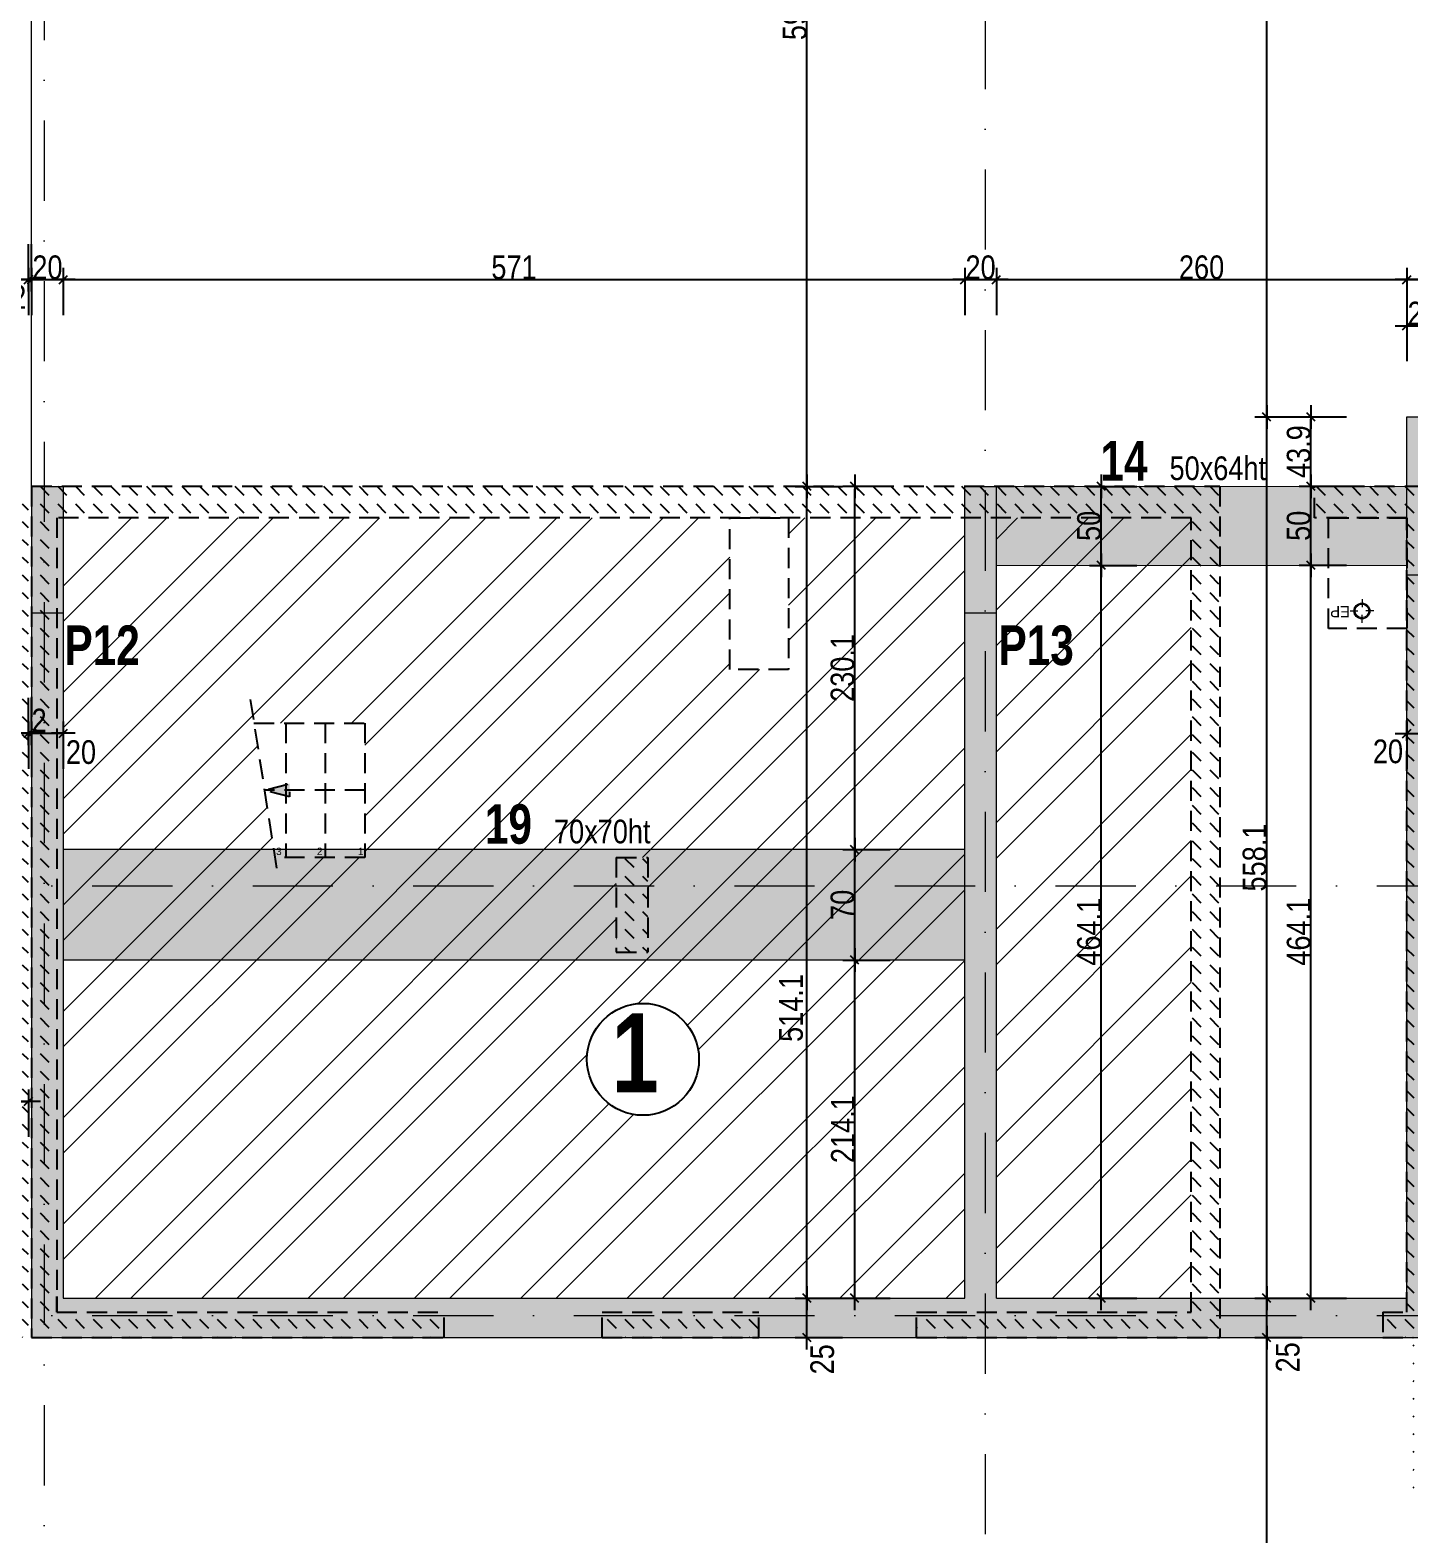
# Model space of a CAD drawing. Header units: centimetres. Extents: x 27441 to 36330, y -3271 to 929.
# Drawn here: x 33876 to 34749, y -1796 to -843 of the extents above; entities that cross this region are included whole.
import ezdxf
from ezdxf.enums import TextEntityAlignment as Align

# ---------------------------------------------------------------- set-up
doc = ezdxf.new("R2010")
doc.units = ezdxf.units.CM
doc.header["$PDMODE"] = 1
doc.header["$PDSIZE"] = -2
doc.linetypes.add('CACHEX2', pattern=[19.05, 12.7, -6.35])
doc.linetypes.add('TIRETPTX2', pattern=[50.8, 25.4, -12.7, 0, -12.7])
for name, color, linetype in [('01_cote_gen', 4, 'Continuous'), ('01_linteaux', 2, 'Continuous'), ('01_murs_sup', 2, 'CACHEX2'), ('01_poch_BN', 9, 'Continuous'), ('01_poch_murs', 253, 'Continuous'), ('01_poch_poteaux', 250, 'Continuous'), ('01_resv', 32, 'Continuous'), ('01_texte', 230, 'Continuous'), ('AA_COTES', 2, 'Continuous')]:
    doc.layers.add(name, color=color, linetype=linetype)
for name, color, linetype, lineweight in [('01_murs_coup', 5, 'Continuous', 60), ('01_tram_axes', 2, 'TIRETPTX2', 9), ('B Général', 7, 'Continuous', 5), ('C ANNOTATIONS-prestations', 7, 'Continuous', 5)]:
    doc.layers.add(name, color=color, linetype=linetype, lineweight=lineweight)
doc.styles.add('ARIAL NA', font='ARIALN.TTF')
doc.styles.add('Eurostile', font='')
doc.styles.add('impact', font='impact.ttf')
doc.styles.add('STYLE2', font='ARIALN.TTF')
doc.styles.get('Eurostile').set_extended_font_data('Eurostile')
doc.dimstyles.new('JB50', dxfattribs={"dimscale": 0.1, "dimtxt": 150, "dimasz": 15, "dimexe": 0.1, "dimexo": 0.1, "dimgap": 0.09, "dimtad": 1, "dimdec": 1, "dimdsep": 46, "dimtxsty": 'STYLE2', "dimblk1": 'BOND_G', "dimblk2": 'BOND_D', "dimsah": 1, "dimcen": 1.5, "dimdle": 0.01, "dimse1": 1, "dimse2": 1, "dimclrd": 4, "dimclre": 2, "dimclrt": 6, "dimazin": 2, "dimtfac": 2.333333, "dimtdec": 1, "dimtix": 1, "dimtmove": 2, "dimatfit": 3, "dimldrblk": 'BOND_G', "dimfxl": 1, "dimtolj": 1, "dimtzin": 0, "dimarcsym": 0})

# ---------------------------------------------------------------- blocks, each defined once
blk = doc.blocks.new('BOND_G')
at = {"layer": 'AA_COTES', "color": 0}
for p, q in [((0, -5), (0, 15)), ((5, 0), (-5, 0)), ((1.77, 1.77), (-1.77, -1.77))]:
    blk.add_line(p, q, dxfattribs=at)
blk = doc.blocks.new('BOND_D')
at = {"layer": 'AA_COTES', "color": 0}
for p, q in [((5, 0), (-5, 0)), ((-1.77, -1.77), (1.77, 1.77)), ((0, 5), (0, -15))]:
    blk.add_line(p, q, dxfattribs=at)
blk = doc.blocks.new('*D1027')
at = {"layer": '01_cote_gen', "color": 4, "lineweight": -2, "transparency": 16777216}
blk.add_line((33652.49, -1001.36), (33873.47, -1001.36), dxfattribs=at)
at = {"layer": 'Defpoints', "color": 0, "lineweight": 0, "transparency": 16777216}
for p in [(33874.97, -1001.36), (33650.99, -1072.36), (33874.97, -1072.36)]:
    blk.add_point(p, dxfattribs=at)
at = {"layer": '01_cote_gen', "color": 4, "lineweight": -2, "transparency": 16777216, "xscale": 1.5, "yscale": 1.5, "zscale": 1.5, "rotation": 180}
blk.add_blockref('BOND_G', (33650.99, -1001.36), dxfattribs=at)
at = {"layer": '01_cote_gen', "color": 4, "lineweight": -2, "transparency": 16777216, "xscale": 1.5, "yscale": 1.5, "zscale": 1.5}
blk.add_blockref('BOND_D', (33874.97, -1001.36), dxfattribs=at)
at = {"layer": '01_cote_gen', "color": 6, "lineweight": 0, "transparency": 16777216, "insert": (33762.98, -993.82), "char_height": 15, "attachment_point": 5, "style": 'STYLE2'}
blk.add_mtext('\\A1;224', dxfattribs=at)
blk = doc.blocks.new('*D1031')
at = {"layer": '01_cote_gen', "color": 4, "lineweight": -2, "transparency": 16777216}
blk.add_line((33878.47, -1001.36), (33895.47, -1001.36), dxfattribs=at)
at = {"layer": 'Defpoints', "color": 0, "lineweight": 0, "transparency": 16777216}
for p in [(33896.97, -1001.36), (33876.97, -1132.4), (33896.97, -1132.4)]:
    blk.add_point(p, dxfattribs=at)
at = {"layer": '01_cote_gen', "color": 4, "lineweight": -2, "transparency": 16777216, "xscale": 1.5, "yscale": 1.5, "zscale": 1.5, "rotation": 180}
blk.add_blockref('BOND_G', (33876.97, -1001.36), dxfattribs=at)
at = {"layer": '01_cote_gen', "color": 4, "lineweight": -2, "transparency": 16777216, "xscale": 1.5, "yscale": 1.5, "zscale": 1.5}
blk.add_blockref('BOND_D', (33896.97, -1001.36), dxfattribs=at)
at = {"layer": '01_cote_gen', "color": 6, "lineweight": 0, "transparency": 16777216, "insert": (33886.97, -993.69), "char_height": 15, "attachment_point": 5, "style": 'STYLE2'}
blk.add_mtext('\\A1;20', dxfattribs=at)
blk = doc.blocks.new('*D1032')
at = {"layer": '01_cote_gen', "color": 4, "lineweight": -2, "transparency": 16777216}
for p, q in [((33873.47, -1001.36), (33871.97, -1001.36)), ((33874.97, -1001.36), (33876.97, -1001.36)), ((33878.47, -1001.36), (33879.97, -1001.36))]:
    blk.add_line(p, q, dxfattribs=at)
at = {"layer": 'Defpoints', "color": 0, "lineweight": 0, "transparency": 16777216}
for p in [(33874.97, -1007.32), (33876.97, -1001.36), (33876.97, -1007.32)]:
    blk.add_point(p, dxfattribs=at)
at = {"layer": '01_cote_gen', "color": 4, "lineweight": -2, "transparency": 16777216, "xscale": 1.5, "yscale": 1.5, "zscale": 1.5}
blk.add_blockref('BOND_G', (33874.97, -1001.36), dxfattribs=at)
at = {"layer": '01_cote_gen', "color": 4, "lineweight": -2, "transparency": 16777216, "xscale": 1.5, "yscale": 1.5, "zscale": 1.5, "rotation": 180}
blk.add_blockref('BOND_D', (33876.97, -1001.36), dxfattribs=at)
at = {"layer": '01_cote_gen', "color": 6, "lineweight": 0, "transparency": 16777216, "insert": (33868.8, -1012.39), "char_height": 15, "attachment_point": 5, "style": 'STYLE2'}
blk.add_mtext('\\A1;2', dxfattribs=at)
blk = doc.blocks.new('*D1033')
at = {"layer": '01_cote_gen', "color": 4, "lineweight": -2, "transparency": 16777216}
blk.add_line((33898.47, -1001.36), (34466.47, -1001.36), dxfattribs=at)
at = {"layer": 'Defpoints', "color": 0, "lineweight": 0, "transparency": 16777216}
for p in [(34467.97, -1001.36), (33896.97, -1023.86), (34467.97, -1182.06)]:
    blk.add_point(p, dxfattribs=at)
at = {"layer": '01_cote_gen', "color": 4, "lineweight": -2, "transparency": 16777216, "xscale": 1.5, "yscale": 1.5, "zscale": 1.5, "rotation": 180}
blk.add_blockref('BOND_G', (33896.97, -1001.36), dxfattribs=at)
at = {"layer": '01_cote_gen', "color": 4, "lineweight": -2, "transparency": 16777216, "xscale": 1.5, "yscale": 1.5, "zscale": 1.5}
blk.add_blockref('BOND_D', (34467.97, -1001.36), dxfattribs=at)
at = {"layer": '01_cote_gen', "color": 6, "lineweight": 0, "transparency": 16777216, "insert": (34182.47, -993.69), "char_height": 15, "attachment_point": 5, "style": 'STYLE2'}
blk.add_mtext('\\A1;571', dxfattribs=at)
blk = doc.blocks.new('*D1034')
at = {"layer": '01_cote_gen', "color": 4, "lineweight": -2, "transparency": 16777216}
blk.add_line((34469.47, -1001.36), (34486.49, -1001.36), dxfattribs=at)
at = {"layer": 'Defpoints', "color": 0, "lineweight": 0, "transparency": 16777216}
for p in [(34487.99, -1001.36), (34467.97, -1023.86), (34487.99, -1182.4)]:
    blk.add_point(p, dxfattribs=at)
at = {"layer": '01_cote_gen', "color": 4, "lineweight": -2, "transparency": 16777216, "xscale": 1.5, "yscale": 1.5, "zscale": 1.5, "rotation": 180}
blk.add_blockref('BOND_G', (34467.97, -1001.36), dxfattribs=at)
at = {"layer": '01_cote_gen', "color": 4, "lineweight": -2, "transparency": 16777216, "xscale": 1.5, "yscale": 1.5, "zscale": 1.5}
blk.add_blockref('BOND_D', (34487.99, -1001.36), dxfattribs=at)
at = {"layer": '01_cote_gen', "color": 6, "lineweight": 0, "transparency": 16777216, "insert": (34477.98, -993.69), "char_height": 15, "attachment_point": 5, "style": 'STYLE2'}
blk.add_mtext('\\A1;20', dxfattribs=at)
blk = doc.blocks.new('*D1035')
at = {"layer": '01_cote_gen', "color": 4, "lineweight": -2, "transparency": 16777216}
blk.add_line((34749.48, -1001.36), (34911.48, -1001.36), dxfattribs=at)
at = {"layer": 'Defpoints', "color": 0, "lineweight": 0, "transparency": 16777216}
for p in [(34912.98, -1001.36), (34747.98, -1023.86), (34912.98, -1088.36)]:
    blk.add_point(p, dxfattribs=at)
at = {"layer": '01_cote_gen', "color": 4, "lineweight": -2, "transparency": 16777216, "xscale": 1.5, "yscale": 1.5, "zscale": 1.5, "rotation": 180}
blk.add_blockref('BOND_G', (34747.98, -1001.36), dxfattribs=at)
at = {"layer": '01_cote_gen', "color": 4, "lineweight": -2, "transparency": 16777216, "xscale": 1.5, "yscale": 1.5, "zscale": 1.5}
blk.add_blockref('BOND_D', (34912.98, -1001.36), dxfattribs=at)
at = {"layer": '01_cote_gen', "color": 6, "lineweight": 0, "transparency": 16777216, "insert": (34830.48, -993.69), "char_height": 15, "attachment_point": 5, "style": 'STYLE2'}
blk.add_mtext('\\A1;165', dxfattribs=at)
blk = doc.blocks.new('*D1036')
at = {"layer": '01_cote_gen', "color": 4, "lineweight": -2, "transparency": 16777216}
blk.add_line((34489.47, -1001.36), (34746.48, -1001.36), dxfattribs=at)
at = {"layer": 'Defpoints', "color": 0, "lineweight": 0, "transparency": 16777216}
for p in [(34747.98, -1001.36), (34747.98, -1125.07), (34487.97, -1157.46)]:
    blk.add_point(p, dxfattribs=at)
at = {"layer": '01_cote_gen', "color": 4, "lineweight": -2, "transparency": 16777216, "xscale": 1.5, "yscale": 1.5, "zscale": 1.5, "rotation": 180}
blk.add_blockref('BOND_G', (34487.97, -1001.36), dxfattribs=at)
at = {"layer": '01_cote_gen', "color": 4, "lineweight": -2, "transparency": 16777216, "xscale": 1.5, "yscale": 1.5, "zscale": 1.5}
blk.add_blockref('BOND_D', (34747.98, -1001.36), dxfattribs=at)
at = {"layer": '01_cote_gen', "color": 6, "lineweight": 0, "transparency": 16777216, "insert": (34617.97, -993.69), "char_height": 15, "attachment_point": 5, "style": 'STYLE2'}
blk.add_mtext('\\A1;260', dxfattribs=at)
blk = doc.blocks.new('*D1040')
at = {"layer": '01_cote_gen', "color": 4, "lineweight": -2, "transparency": 16777216}
blk.add_line((34749.48, -1288.85), (34766.48, -1288.85), dxfattribs=at)
at = {"layer": 'Defpoints', "color": 0, "lineweight": 0, "transparency": 16777216}
for p in [(34747.98, -1294.49), (34767.98, -1288.85), (34767.98, -1294.49)]:
    blk.add_point(p, dxfattribs=at)
at = {"layer": '01_cote_gen', "color": 4, "lineweight": -2, "transparency": 16777216, "xscale": 1.5, "yscale": 1.5, "zscale": 1.5, "rotation": 180}
blk.add_blockref('BOND_G', (34747.98, -1288.85), dxfattribs=at)
at = {"layer": '01_cote_gen', "color": 4, "lineweight": -2, "transparency": 16777216, "xscale": 1.5, "yscale": 1.5, "zscale": 1.5}
blk.add_blockref('BOND_D', (34767.98, -1288.85), dxfattribs=at)
at = {"layer": '01_cote_gen', "color": 6, "lineweight": 0, "transparency": 16777216, "insert": (34736.01, -1300.27), "char_height": 15, "attachment_point": 5, "style": 'STYLE2'}
blk.add_mtext('\\A1;20', dxfattribs=at)
blk = doc.blocks.new('*D817')
at = {"layer": '01_cote_gen', "color": 4, "lineweight": -2, "transparency": 16777216}
blk.add_line((33851.47, -1521.82), (33873.47, -1521.82), dxfattribs=at)
at = {"layer": 'Defpoints', "color": 0, "lineweight": 0, "transparency": 16777216}
for p in [(33874.97, -1521.82), (33849.97, -1548.59), (33874.97, -1548.59)]:
    blk.add_point(p, dxfattribs=at)
at = {"layer": '01_cote_gen', "color": 4, "lineweight": -2, "transparency": 16777216, "xscale": 1.5, "yscale": 1.5, "zscale": 1.5, "rotation": 180}
blk.add_blockref('BOND_G', (33849.97, -1521.82), dxfattribs=at)
at = {"layer": '01_cote_gen', "color": 4, "lineweight": -2, "transparency": 16777216, "xscale": 1.5, "yscale": 1.5, "zscale": 1.5}
blk.add_blockref('BOND_D', (33874.97, -1521.82), dxfattribs=at)
at = {"layer": '01_cote_gen', "color": 6, "lineweight": 0, "transparency": 16777216, "insert": (33837.17, -1540.6), "char_height": 15, "attachment_point": 5, "style": 'STYLE2'}
blk.add_mtext('\\A1;25', dxfattribs=at)
blk = doc.blocks.new('*D1143')
at = {"layer": '01_cote_gen', "color": 4, "lineweight": -2, "transparency": 16777216}
blk.add_line((33856.47, -1288.72), (33873.47, -1288.72), dxfattribs=at)
at = {"layer": 'Defpoints', "color": 0, "lineweight": 0, "transparency": 16777216}
for p in [(33874.97, -1288.72), (33854.97, -1296.22), (33874.97, -1299.79)]:
    blk.add_point(p, dxfattribs=at)
at = {"layer": '01_cote_gen', "color": 4, "lineweight": -2, "transparency": 16777216, "xscale": 1.5, "yscale": 1.5, "zscale": 1.5, "rotation": 180}
blk.add_blockref('BOND_G', (33854.97, -1288.72), dxfattribs=at)
at = {"layer": '01_cote_gen', "color": 4, "lineweight": -2, "transparency": 16777216, "xscale": 1.5, "yscale": 1.5, "zscale": 1.5}
blk.add_blockref('BOND_D', (33874.97, -1288.72), dxfattribs=at)
at = {"layer": '01_cote_gen', "color": 6, "lineweight": 0, "transparency": 16777216, "insert": (33842.82, -1301.04), "char_height": 15, "attachment_point": 5, "style": 'STYLE2'}
blk.add_mtext('\\A1;20', dxfattribs=at)
blk = doc.blocks.new('*D1144')
at = {"layer": '01_cote_gen', "color": 4, "lineweight": -2, "transparency": 16777216}
for p, q in [((33873.47, -1288.72), (33871.97, -1288.72)), ((33874.97, -1288.72), (33876.97, -1288.72)), ((33878.47, -1288.72), (33879.97, -1288.72))]:
    blk.add_line(p, q, dxfattribs=at)
at = {"layer": 'Defpoints', "color": 0, "lineweight": 0, "transparency": 16777216}
for p in [(33876.97, -1288.72), (33874.97, -1299.49), (33876.97, -1299.49)]:
    blk.add_point(p, dxfattribs=at)
at = {"layer": '01_cote_gen', "color": 4, "lineweight": -2, "transparency": 16777216, "xscale": 1.5, "yscale": 1.5, "zscale": 1.5}
blk.add_blockref('BOND_G', (33874.97, -1288.72), dxfattribs=at)
at = {"layer": '01_cote_gen', "color": 4, "lineweight": -2, "transparency": 16777216, "xscale": 1.5, "yscale": 1.5, "zscale": 1.5, "rotation": 180}
blk.add_blockref('BOND_D', (33876.97, -1288.72), dxfattribs=at)
at = {"layer": '01_cote_gen', "color": 6, "lineweight": 0, "transparency": 16777216, "insert": (33881.7, -1280.62), "char_height": 15, "attachment_point": 5, "style": 'STYLE2'}
blk.add_mtext('\\A1;2', dxfattribs=at)
blk = doc.blocks.new('*D1145')
at = {"layer": '01_cote_gen', "color": 4, "lineweight": -2, "transparency": 16777216}
blk.add_line((33878.47, -1288.72), (33895.47, -1288.72), dxfattribs=at)
at = {"layer": 'Defpoints', "color": 0, "lineweight": 0, "transparency": 16777216}
for p in [(33896.97, -1288.72), (33876.97, -1301.64), (33896.97, -1301.64)]:
    blk.add_point(p, dxfattribs=at)
at = {"layer": '01_cote_gen', "color": 4, "lineweight": -2, "transparency": 16777216, "xscale": 1.5, "yscale": 1.5, "zscale": 1.5, "rotation": 180}
blk.add_blockref('BOND_G', (33876.97, -1288.72), dxfattribs=at)
at = {"layer": '01_cote_gen', "color": 4, "lineweight": -2, "transparency": 16777216, "xscale": 1.5, "yscale": 1.5, "zscale": 1.5}
blk.add_blockref('BOND_D', (33896.97, -1288.72), dxfattribs=at)
at = {"layer": '01_cote_gen', "color": 6, "lineweight": 0, "transparency": 16777216, "insert": (33908.19, -1300.73), "char_height": 15, "attachment_point": 5, "style": 'STYLE2'}
blk.add_mtext('\\A1;20', dxfattribs=at)
blk = doc.blocks.new('*D1146')
at = {"layer": '01_cote_gen', "color": 4, "lineweight": -2, "transparency": 16777216}
blk.add_line((34368.01, -1130.9), (34368.01, -539.86), dxfattribs=at)
at = {"layer": 'Defpoints', "color": 0, "lineweight": 0, "transparency": 16777216}
for p in [(34368.01, -538.36), (34467.97, -538.36), (34467.97, -1132.4)]:
    blk.add_point(p, dxfattribs=at)
at = {"layer": '01_cote_gen', "color": 4, "lineweight": -2, "transparency": 16777216, "xscale": 1.5, "yscale": 1.5, "zscale": 1.5}
for name, p, rotation in [('BOND_D', (34368.01, -538.36), 90), ('BOND_G', (34368.01, -1132.4), 270)]:
    blk.add_blockref(name, p, dxfattribs=dict(at, rotation=rotation))
at = {"layer": '01_cote_gen', "color": 6, "lineweight": 0, "transparency": 16777216, "insert": (34360.35, -835.38), "char_height": 15, "attachment_point": 5, "rotation": 90, "style": 'STYLE2'}
blk.add_mtext('\\A1;594', dxfattribs=at)
blk = doc.blocks.new('*D1147')
at = {"layer": '01_cote_gen', "color": 4, "lineweight": -2, "transparency": 16777216}
blk.add_line((34368.01, -1644.96), (34368.01, -1133.9), dxfattribs=at)
at = {"layer": 'Defpoints', "color": 0, "lineweight": 0, "transparency": 16777216}
for p in [(34368.01, -1132.4), (34400.09, -1132.4), (34400.09, -1646.46)]:
    blk.add_point(p, dxfattribs=at)
at = {"layer": '01_cote_gen', "color": 4, "lineweight": -2, "transparency": 16777216, "xscale": 1.5, "yscale": 1.5, "zscale": 1.5}
for name, p, rotation in [('BOND_D', (34368.01, -1132.4), 90), ('BOND_G', (34368.01, -1646.46), 270)]:
    blk.add_blockref(name, p, dxfattribs=dict(at, rotation=rotation))
at = {"layer": '01_cote_gen', "color": 6, "lineweight": 0, "transparency": 16777216, "insert": (34358.02, -1462.67), "char_height": 15, "attachment_point": 5, "rotation": 90, "style": 'STYLE2'}
blk.add_mtext('\\A1;514.1', dxfattribs=at)
blk = doc.blocks.new('*D881')
at = {"layer": '01_cote_gen', "color": 4, "lineweight": -2, "transparency": 16777216}
blk.add_line((34368.01, -1669.96), (34368.01, -1647.96), dxfattribs=at)
at = {"layer": 'Defpoints', "color": 0, "lineweight": 0, "transparency": 16777216}
for p in [(34368.01, -1646.46), (34403.95, -1646.46), (34403.95, -1671.46)]:
    blk.add_point(p, dxfattribs=at)
at = {"layer": '01_cote_gen', "color": 4, "lineweight": -2, "transparency": 16777216, "xscale": 1.5, "yscale": 1.5, "zscale": 1.5}
for name, p, rotation in [('BOND_D', (34368.01, -1646.46), 90), ('BOND_G', (34368.01, -1671.46), 270)]:
    blk.add_blockref(name, p, dxfattribs=dict(at, rotation=rotation))
at = {"layer": '01_cote_gen', "color": 6, "lineweight": 0, "transparency": 16777216, "insert": (34377.77, -1685.18), "char_height": 15, "attachment_point": 5, "rotation": 90, "style": 'STYLE2'}
blk.add_mtext('\\A1;25', dxfattribs=at)
blk = doc.blocks.new('*D1148')
at = {"layer": '01_cote_gen', "color": 4, "lineweight": -2, "transparency": 16777216}
blk.add_line((34398.29, -1644.96), (34398.29, -1433.86), dxfattribs=at)
at = {"layer": 'Defpoints', "color": 0, "lineweight": 0, "transparency": 16777216}
for p in [(34398.29, -1432.36), (34417.68, -1432.36), (34417.68, -1646.46)]:
    blk.add_point(p, dxfattribs=at)
at = {"layer": '01_cote_gen', "color": 4, "lineweight": -2, "transparency": 16777216, "xscale": 1.5, "yscale": 1.5, "zscale": 1.5}
for name, p, rotation in [('BOND_D', (34398.29, -1432.36), 90), ('BOND_G', (34398.29, -1646.46), 270)]:
    blk.add_blockref(name, p, dxfattribs=dict(at, rotation=rotation))
at = {"layer": '01_cote_gen', "color": 6, "lineweight": 0, "transparency": 16777216, "insert": (34390.75, -1539.41), "char_height": 15, "attachment_point": 5, "rotation": 90, "style": 'STYLE2'}
blk.add_mtext('\\A1;214.1', dxfattribs=at)
blk = doc.blocks.new('*D1149')
at = {"layer": '01_cote_gen', "color": 4, "lineweight": -2, "transparency": 16777216}
blk.add_line((34398.29, -1430.86), (34398.29, -1363.86), dxfattribs=at)
at = {"layer": 'Defpoints', "color": 0, "lineweight": 0, "transparency": 16777216}
for p in [(34398.29, -1362.36), (34434.16, -1362.36), (34434.16, -1432.36)]:
    blk.add_point(p, dxfattribs=at)
at = {"layer": '01_cote_gen', "color": 4, "lineweight": -2, "transparency": 16777216, "xscale": 1.5, "yscale": 1.5, "zscale": 1.5}
for name, p, rotation in [('BOND_D', (34398.29, -1362.36), 90), ('BOND_G', (34398.29, -1432.36), 270)]:
    blk.add_blockref(name, p, dxfattribs=dict(at, rotation=rotation))
at = {"layer": '01_cote_gen', "color": 6, "lineweight": 0, "transparency": 16777216, "insert": (34390.62, -1397.36), "char_height": 15, "attachment_point": 5, "rotation": 90, "style": 'STYLE2'}
blk.add_mtext('\\A1;70', dxfattribs=at)
blk = doc.blocks.new('*D1150')
at = {"layer": '01_cote_gen', "color": 4, "lineweight": -2, "transparency": 16777216}
blk.add_line((34398.29, -1360.86), (34398.29, -1133.81), dxfattribs=at)
at = {"layer": 'Defpoints', "color": 0, "lineweight": 0, "transparency": 16777216}
for p in [(34398.29, -1132.31), (34401.2, -1132.31), (34439.98, -1362.36)]:
    blk.add_point(p, dxfattribs=at)
at = {"layer": '01_cote_gen', "color": 4, "lineweight": -2, "transparency": 16777216, "xscale": 1.5, "yscale": 1.5, "zscale": 1.5}
for name, p, rotation in [('BOND_D', (34398.29, -1132.31), 90), ('BOND_G', (34398.29, -1362.36), 270)]:
    blk.add_blockref(name, p, dxfattribs=dict(at, rotation=rotation))
at = {"layer": '01_cote_gen', "color": 6, "lineweight": 0, "transparency": 16777216, "insert": (34390.62, -1247.33), "char_height": 15, "attachment_point": 5, "rotation": 90, "style": 'STYLE2'}
blk.add_mtext('\\A1;230.1', dxfattribs=at)
blk = doc.blocks.new('*D1151')
at = {"layer": '01_cote_gen', "color": 4, "lineweight": -2, "transparency": 16777216}
blk.add_line((34554.43, -1644.96), (34554.43, -1183.87), dxfattribs=at)
at = {"layer": 'Defpoints', "color": 0, "lineweight": 0, "transparency": 16777216}
for p in [(34554.43, -1182.37), (34572.09, -1182.37), (34559.95, -1646.46)]:
    blk.add_point(p, dxfattribs=at)
at = {"layer": '01_cote_gen', "color": 4, "lineweight": -2, "transparency": 16777216, "xscale": 1.5, "yscale": 1.5, "zscale": 1.5}
for name, p, rotation in [('BOND_D', (34554.43, -1182.37), 90), ('BOND_G', (34554.43, -1646.46), 270)]:
    blk.add_blockref(name, p, dxfattribs=dict(at, rotation=rotation))
at = {"layer": '01_cote_gen', "color": 6, "lineweight": 0, "transparency": 16777216, "insert": (34546.76, -1414.42), "char_height": 15, "attachment_point": 5, "rotation": 90, "style": 'STYLE2'}
blk.add_mtext('\\A1;464.1', dxfattribs=at)
blk = doc.blocks.new('*D1152')
at = {"layer": '01_cote_gen', "color": 4, "lineweight": -2, "transparency": 16777216}
blk.add_line((34554.43, -1180.87), (34554.43, -1133.87), dxfattribs=at)
at = {"layer": 'Defpoints', "color": 0, "lineweight": 0, "transparency": 16777216}
for p in [(34554.43, -1132.37), (34572.07, -1132.37), (34572.09, -1182.37)]:
    blk.add_point(p, dxfattribs=at)
at = {"layer": '01_cote_gen', "color": 4, "lineweight": -2, "transparency": 16777216, "xscale": 1.5, "yscale": 1.5, "zscale": 1.5}
for name, p, rotation in [('BOND_D', (34554.43, -1132.37), 90), ('BOND_G', (34554.43, -1182.37), 270)]:
    blk.add_blockref(name, p, dxfattribs=dict(at, rotation=rotation))
at = {"layer": '01_cote_gen', "color": 6, "lineweight": 0, "transparency": 16777216, "insert": (34546.76, -1157.37), "char_height": 15, "attachment_point": 5, "rotation": 90, "style": 'STYLE2'}
blk.add_mtext('\\A1;50', dxfattribs=at)
blk = doc.blocks.new('*D882')
at = {"layer": '01_cote_gen', "color": 4, "lineweight": -2, "transparency": 16777216}
blk.add_line((34659.28, -1644.96), (34659.28, -1089.86), dxfattribs=at)
at = {"layer": 'Defpoints', "color": 0, "lineweight": 0, "transparency": 16777216}
for p in [(34659.28, -1088.36), (34730.28, -1088.36), (34681.36, -1646.46)]:
    blk.add_point(p, dxfattribs=at)
at = {"layer": '01_cote_gen', "color": 4, "lineweight": -2, "transparency": 16777216, "xscale": 1.5, "yscale": 1.5, "zscale": 1.5}
for name, p, rotation in [('BOND_D', (34659.28, -1088.36), 90), ('BOND_G', (34659.28, -1646.46), 270)]:
    blk.add_blockref(name, p, dxfattribs=dict(at, rotation=rotation))
at = {"layer": '01_cote_gen', "color": 6, "lineweight": 0, "transparency": 16777216, "insert": (34651.61, -1367.41), "char_height": 15, "attachment_point": 5, "rotation": 90, "style": 'STYLE2'}
blk.add_mtext('\\A1;558.1', dxfattribs=at)
blk = doc.blocks.new('*D1153')
at = {"layer": '01_cote_gen', "color": 4, "lineweight": -2, "transparency": 16777216}
blk.add_line((34687.22, -1644.96), (34687.22, -1183.81), dxfattribs=at)
at = {"layer": 'Defpoints', "color": 0, "lineweight": 0, "transparency": 16777216}
for p in [(34687.22, -1182.31), (34727.45, -1182.31), (34714.83, -1646.46)]:
    blk.add_point(p, dxfattribs=at)
at = {"layer": '01_cote_gen', "color": 4, "lineweight": -2, "transparency": 16777216, "xscale": 1.5, "yscale": 1.5, "zscale": 1.5}
for name, p, rotation in [('BOND_D', (34687.22, -1182.31), 90), ('BOND_G', (34687.22, -1646.46), 270)]:
    blk.add_blockref(name, p, dxfattribs=dict(at, rotation=rotation))
at = {"layer": '01_cote_gen', "color": 6, "lineweight": 0, "transparency": 16777216, "insert": (34679.55, -1414.39), "char_height": 15, "attachment_point": 5, "rotation": 90, "style": 'STYLE2'}
blk.add_mtext('\\A1;464.1', dxfattribs=at)
blk = doc.blocks.new('*D1154')
at = {"layer": '01_cote_gen', "color": 4, "lineweight": -2, "transparency": 16777216}
blk.add_line((34687.22, -1180.81), (34687.22, -1133.81), dxfattribs=at)
at = {"layer": 'Defpoints', "color": 0, "lineweight": 0, "transparency": 16777216}
for p in [(34687.22, -1132.31), (34734.22, -1132.31), (34733.76, -1182.31)]:
    blk.add_point(p, dxfattribs=at)
at = {"layer": '01_cote_gen', "color": 4, "lineweight": -2, "transparency": 16777216, "xscale": 1.5, "yscale": 1.5, "zscale": 1.5}
for name, p, rotation in [('BOND_D', (34687.22, -1132.31), 90), ('BOND_G', (34687.22, -1182.31), 270)]:
    blk.add_blockref(name, p, dxfattribs=dict(at, rotation=rotation))
at = {"layer": '01_cote_gen', "color": 6, "lineweight": 0, "transparency": 16777216, "insert": (34679.55, -1157.31), "char_height": 15, "attachment_point": 5, "rotation": 90, "style": 'STYLE2'}
blk.add_mtext('\\A1;50', dxfattribs=at)
blk = doc.blocks.new('*D1155')
at = {"layer": '01_cote_gen', "color": 4, "lineweight": -2, "transparency": 16777216}
blk.add_line((34687.22, -1130.81), (34687.22, -1089.86), dxfattribs=at)
at = {"layer": 'Defpoints', "color": 0, "lineweight": 0, "transparency": 16777216}
for p in [(34687.22, -1088.36), (34747.98, -1088.36), (34734.22, -1132.31)]:
    blk.add_point(p, dxfattribs=at)
at = {"layer": '01_cote_gen', "color": 4, "lineweight": -2, "transparency": 16777216, "xscale": 1.5, "yscale": 1.5, "zscale": 1.5}
for name, p, rotation in [('BOND_D', (34687.22, -1088.36), 90), ('BOND_G', (34687.22, -1132.31), 270)]:
    blk.add_blockref(name, p, dxfattribs=dict(at, rotation=rotation))
at = {"layer": '01_cote_gen', "color": 6, "lineweight": 0, "transparency": 16777216, "insert": (34679.55, -1110.33), "char_height": 15, "attachment_point": 5, "rotation": 90, "style": 'STYLE2'}
blk.add_mtext('\\A1;43.9', dxfattribs=at)
blk = doc.blocks.new('*D1156')
at = {"layer": '01_cote_gen', "color": 4, "lineweight": -2, "transparency": 16777216}
blk.add_line((34659.28, -1086.86), (34659.28, -539.86), dxfattribs=at)
at = {"layer": 'Defpoints', "color": 0, "lineweight": 0, "transparency": 16777216}
for p in [(34659.28, -538.36), (34709.72, -538.36), (34709.72, -1088.36)]:
    blk.add_point(p, dxfattribs=at)
at = {"layer": '01_cote_gen', "color": 4, "lineweight": -2, "transparency": 16777216, "xscale": 1.5, "yscale": 1.5, "zscale": 1.5}
for name, p, rotation in [('BOND_D', (34659.28, -538.36), 90), ('BOND_G', (34659.28, -1088.36), 270)]:
    blk.add_blockref(name, p, dxfattribs=dict(at, rotation=rotation))
at = {"layer": '01_cote_gen', "color": 6, "lineweight": 0, "transparency": 16777216, "insert": (34651.61, -813.36), "char_height": 15, "attachment_point": 5, "rotation": 90, "style": 'STYLE2'}
blk.add_mtext('\\A1;550', dxfattribs=at)
blk = doc.blocks.new('*D884')
at = {"layer": '01_cote_gen', "color": 4, "lineweight": -2, "transparency": 16777216}
blk.add_line((34749.48, -1030.64), (34766.48, -1030.64), dxfattribs=at)
at = {"layer": 'Defpoints', "color": 0, "lineweight": 0, "transparency": 16777216}
for p in [(34747.98, -1023.86), (34767.98, -1030.64), (34767.98, -1109.14)]:
    blk.add_point(p, dxfattribs=at)
at = {"layer": '01_cote_gen', "color": 4, "lineweight": -2, "transparency": 16777216, "xscale": 1.5, "yscale": 1.5, "zscale": 1.5, "rotation": 180}
blk.add_blockref('BOND_G', (34747.98, -1030.64), dxfattribs=at)
at = {"layer": '01_cote_gen', "color": 4, "lineweight": -2, "transparency": 16777216, "xscale": 1.5, "yscale": 1.5, "zscale": 1.5}
blk.add_blockref('BOND_D', (34767.98, -1030.64), dxfattribs=at)
at = {"layer": '01_cote_gen', "color": 6, "lineweight": 0, "transparency": 16777216, "insert": (34757.98, -1022.98), "char_height": 15, "attachment_point": 5, "style": 'STYLE2'}
blk.add_mtext('\\A1;20', dxfattribs=at)
blk = doc.blocks.new('*D1161')
at = {"layer": '01_cote_gen', "color": 4, "lineweight": -2, "transparency": 16777216}
blk.add_line((34659.28, -1669.96), (34659.28, -1647.96), dxfattribs=at)
at = {"layer": 'Defpoints', "color": 0, "lineweight": 0, "transparency": 16777216}
for p in [(34659.28, -1646.46), (34671.3, -1646.46), (34676.38, -1671.46)]:
    blk.add_point(p, dxfattribs=at)
at = {"layer": '01_cote_gen', "color": 4, "lineweight": -2, "transparency": 16777216, "xscale": 1.5, "yscale": 1.5, "zscale": 1.5}
for name, p, rotation in [('BOND_D', (34659.28, -1646.46), 90), ('BOND_G', (34659.28, -1671.46), 270)]:
    blk.add_blockref(name, p, dxfattribs=dict(at, rotation=rotation))
at = {"layer": '01_cote_gen', "color": 6, "lineweight": 0, "transparency": 16777216, "insert": (34672.61, -1683.91), "char_height": 15, "attachment_point": 5, "rotation": 90, "style": 'STYLE2'}
blk.add_mtext('\\A1;25', dxfattribs=at)
blk = doc.blocks.new('*D1162')
at = {"layer": '01_cote_gen', "color": 4, "lineweight": -2, "transparency": 16777216}
blk.add_line((34659.28, -2596.86), (34659.28, -1672.96), dxfattribs=at)
at = {"layer": 'Defpoints', "color": 0, "lineweight": 0, "transparency": 16777216}
for p in [(34659.28, -1671.46), (34681.78, -1671.46), (34912.98, -2598.36)]:
    blk.add_point(p, dxfattribs=at)
at = {"layer": '01_cote_gen', "color": 4, "lineweight": -2, "transparency": 16777216, "xscale": 1.5, "yscale": 1.5, "zscale": 1.5}
for name, p, rotation in [('BOND_D', (34659.28, -1671.46), 90), ('BOND_G', (34659.28, -2598.36), 270)]:
    blk.add_blockref(name, p, dxfattribs=dict(at, rotation=rotation))
at = {"layer": '01_cote_gen', "color": 6, "lineweight": 0, "transparency": 16777216, "insert": (34651.61, -2134.91), "char_height": 15, "attachment_point": 5, "rotation": 90, "style": 'STYLE2'}
blk.add_mtext('\\A1;926.9', dxfattribs=at)

msp = doc.modelspace()

# ---------------------------------------------------------------- hatches: boundary and pattern name
at = {"layer": '01_murs_sup'}
h = msp.add_hatch(dxfattribs=at)
h.set_pattern_fill('DASH', color=256, scale=2.5, angle=135)
h.set_pattern_definition([(135, (12346.688, -5044.477), (-11.2253202, 9e-16), [7.9375, -7.9375])])
h.paths.add_polyline_path([(33874.97, -1139.36), (33841.58, -1139.36), (33841.58, -1159.36), (33854.97, -1159.36), (33854.97, -1671.36), (33874.97, -1671.36)])
h.paths.add_polyline_path([(33892.97, -1152.31), (34611.46, -1152.31), (34611.46, -1655.36), (34437.48, -1655.36), (34437.48, -1671.36), (34629.46, -1671.36), (34629.46, -1132.31), (33876.97, -1132.31), (33876.97, -1671.36), (34138.28, -1671.36), (34138.28, -1655.36), (33892.97, -1655.36), (33892.97, -1645.36)])
h.paths.add_polyline_path([(34337.48, -1655.36), (34238.28, -1655.36), (34238.28, -1671.36), (34337.48, -1671.36)], flags=17)
h.paths.add_polyline_path([(34267.28, -1367.36), (34247.28, -1367.36), (34247.28, -1427.36), (34267.28, -1427.36)], flags=17)
h = msp.add_hatch(dxfattribs=at)
h.set_pattern_fill('DASH', color=256, scale=2.5, angle=135)
h.set_pattern_definition([(135, (12346.788, -5044.477), (-11.2253202, 9e-16), [7.9375, -7.9375])])
h.paths.add_polyline_path([(34767.98, -1152.31), (34778.98, -1152.31), (34778.98, -1132.31), (34689.56, -1132.31), (34689.56, -1152.31), (34747.98, -1152.31), (34747.98, -1655.36), (34732.76, -1655.36), (34732.76, -1671.36), (34751.98, -1671.36), (34751.98, -1768.36), (34767.98, -1768.36)])
msp.add_hatch(color=256, dxfattribs=at).paths.add_polyline_path([(34040.3, -1329.06), (34024.42, -1324.8), (34040.3, -1320.55)])
at = {"layer": '01_poch_BN', "lineweight": 0}
h = msp.add_hatch(color=256, dxfattribs=at)
h.dxf.hatch_style = 1
h.paths.add_polyline_path([(35499.93, -1127.36), (35499.93, -1107.36), (34912.98, -1107.36), (34912.98, -1157.36), (35499.93, -1157.36)])
h.paths.add_polyline_path([(34698.46, -1152.31), (34747.98, -1152.31), (34747.98, -1132.31), (34487.97, -1132.4), (34487.97, -1182.41), (34698.46, -1182.33)])
h.paths.add_polyline_path([(34747.98, -1152.31), (34698.46, -1152.31), (34698.46, -1182.33), (34747.98, -1182.31)], flags=17)
h = msp.add_hatch(color=256, dxfattribs=at)
h.dxf.hatch_style = 1
h.paths.add_polyline_path([(34467.97, -1362.36), (33896.97, -1362.36), (33896.97, -1432.36), (34467.97, -1432.36)])
at = {"layer": '01_poch_murs', "lineweight": 0}
h = msp.add_hatch(dxfattribs=at)
h.set_pattern_fill('ANSI32', color=256, scale=5)
h.set_pattern_definition([(45, (0, -4918.75), (-33.67596, 33.67596), []), (45, (22.45, -4918.75), (-33.67596, 33.67596), [])])
h.paths.add_polyline_path([(34319.28, -1152.31), (33896.97, -1152.31), (33896.97, -1362.36), (34030.3, -1362.36), (34017.78, -1282.3), (34087.97, -1282.3), (34087.97, -1362.36), (34467.97, -1362.36), (34467.97, -1152.31), (34356.28, -1152.31), (34356.28, -1248.31), (34319.28, -1248.31)])
h.paths.add_polyline_path([(34247.28, -1385.36), (33896.97, -1385.36), (33896.97, -1432.36), (34467.97, -1432.36), (34467.97, -1385.36), (34267.28, -1385.36), (34267.28, -1427.36), (34247.28, -1427.36)])
h.paths.add_polyline_path([(34467.97, -1362.36), (34087.97, -1362.36), (34087.97, -1367.3), (34031.07, -1367.3), (34030.3, -1362.36), (33896.97, -1362.36), (33896.97, -1385.36), (34247.28, -1385.36), (34247.28, -1367.36), (34267.28, -1367.36), (34267.28, -1385.36), (34467.97, -1385.36)])
h.paths.add_polyline_path([(34467.97, -1432.36), (33896.97, -1432.36), (33896.97, -1646.46), (34467.97, -1646.46)])
h.paths.add_polyline_path([(34228.7, -1495.2, -1), (34299.62, -1495.2, -1)], flags=16)
h.paths.add_polyline_path([(34611.46, -1385.36), (34487.97, -1385.36), (34487.97, -1646.46), (34611.46, -1646.46)])
h.paths.add_polyline_path([(34611.46, -1182.36), (34487.97, -1182.41), (34487.97, -1385.36), (34611.46, -1385.36)])
h.paths.add_polyline_path([(34611.46, -1152.31), (34487.97, -1152.31), (34487.97, -1182.41), (34611.46, -1182.36)])
h.paths.add_polyline_path([(33895.32, -1252.63), (33951.85, -1252.63), (33951.85, -1214.41), (33895.32, -1214.41)], flags=9)
h.paths.add_polyline_path([(34203.96, -1362.51), (34272.78, -1362.51), (34272.78, -1339.54), (34203.96, -1339.54)], flags=9)
h.paths.add_polyline_path([(34158.19, -1366.5), (34200.35, -1366.5), (34200.35, -1327.54), (34158.19, -1327.54)], flags=9)
h.paths.add_polyline_path([(34373.55, -1486.68), (34373.55, -1436.17), (34342.32, -1436.17), (34342.32, -1486.68)], flags=24)
h.paths.add_polyline_path([(34406.41, -1563.31), (34406.41, -1512.81), (34375.18, -1512.81), (34375.18, -1563.31)], flags=24)
h.paths.add_polyline_path([(34237.58, -1530.3), (34286.67, -1530.3), (34286.67, -1455.3), (34237.58, -1455.3)], flags=24)
h.paths.add_polyline_path([(34562.29, -1438.18), (34562.29, -1387.67), (34531.06, -1387.67), (34531.06, -1438.18)], flags=24)
h.paths.add_polyline_path([(34485.87, -1253.25), (34543.55, -1253.25), (34543.55, -1214.27), (34485.87, -1214.27)], flags=9)
h.paths.add_polyline_path([(34562.29, -1170.6), (34562.29, -1143.98), (34531.06, -1143.98), (34531.06, -1170.6)], flags=9)
h = msp.add_hatch(color=256, dxfattribs=at)
h.dxf.hatch_style = 1
h.paths.add_polyline_path([(34912.98, -1168.36), (34887.98, -1168.36), (34887.98, -1646.46), (34767.98, -1646.46), (34767.98, -1188.36), (34747.98, -1188.36), (34747.98, -1646.46), (34487.97, -1646.46), (34487.97, -1212.4), (34467.97, -1212.4), (34467.97, -1646.46), (33896.97, -1646.46), (33896.97, -1212.4), (33876.97, -1212.4), (33876.97, -1671.46), (34887.98, -1671.46), (34887.98, -1688.36), (34887.98, -1718.36), (34887.98, -2598.36), (34912.98, -2598.36)])
at = {"layer": '01_poch_poteaux', "lineweight": 0}
h = msp.add_hatch(color=256, dxfattribs=at)
h.dxf.hatch_style = 1
h.paths.add_polyline_path([(34767.98, -1108.36), (34767.98, -1088.36), (34747.98, -1088.36), (34747.98, -1188.36), (34767.98, -1188.36)])
h = msp.add_hatch(color=256, dxfattribs=at)
h.dxf.hatch_style = 1
h.paths.add_polyline_path([(33896.97, -1132.4), (33876.97, -1132.4), (33876.97, -1212.4), (33896.97, -1212.4)])
h = msp.add_hatch(color=256, dxfattribs=at)
h.dxf.hatch_style = 1
h.paths.add_polyline_path([(34487.97, -1132.4), (34467.97, -1132.4), (34467.97, -1212.4), (34487.97, -1212.4)])

# ---------------------------------------------------------------- linework, layer by layer
at = {"layer": '01_linteaux', "lineweight": 0}
for p, q in [((33876.97, -1132.31), (33876.97, -538.36)), ((34487.97, -1132.4), (34747.98, -1132.31)), ((34487.99, -1182.41), (34748, -1182.31)), ((34467.97, -1362.36), (33896.97, -1362.36)), ((34467.97, -1432.36), (33896.97, -1432.36))]:
    msp.add_line(p, q, dxfattribs=at)
at = {"layer": '01_murs_coup', "lineweight": 5}
for p, q in [((34747.98, -1646.46), (34747.98, -1088.36)), ((34747.98, -1088.36), (34780.98, -1088.36)), ((33896.97, -1646.46), (34467.97, -1646.46)), ((34487.97, -1646.46), (34747.98, -1646.46))]:
    msp.add_line(p, q, dxfattribs=at)
at = {"layer": '01_murs_coup', "lineweight": 18}
for p, q in [((34747.98, -1088.36), (34780.98, -1088.36)), ((33876.97, -1132.4), (33876.97, -1671.46)), ((33896.97, -1132.4), (33896.97, -1646.46)), ((34467.97, -1646.46), (34467.97, -1132.31)), ((34487.97, -1646.46), (34487.97, -1132.31)), ((34747.98, -1646.46), (34747.98, -1137.4)), ((33896.97, -1646.46), (34467.97, -1646.46)), ((34487.97, -1646.46), (34747.98, -1646.46)), ((33876.97, -1671.46), (34887.98, -1671.46))]:
    msp.add_line(p, q, dxfattribs=at)
at = {"layer": '01_murs_coup', "lineweight": 0}
for p, q in [((33876.97, -1132.4), (33896.97, -1132.4)), ((34467.97, -1132.4), (34487.97, -1132.4))]:
    msp.add_line(p, q, dxfattribs=at)
at = {"layer": '01_murs_sup'}
for p, q in [((33876.97, -1132.31), (34629.46, -1132.31)), ((33876.97, -1132.31), (33876.97, -1671.36)), ((33876.97, -1132.31), (33876.97, -1671.36)), ((34629.46, -1132.31), (34629.46, -1671.36)), ((34689.46, -1132.31), (34778.98, -1132.31)), ((34689.46, -1152.31), (34689.46, -1132.31)), ((34611.46, -1152.31), (33892.97, -1152.31)), ((33892.97, -1152.31), (33892.97, -1645.36)), ((33892.97, -1152.31), (33892.97, -1645.36)), ((33892.97, -1152.31), (33892.97, -1645.36)), ((33892.97, -1152.31), (33892.97, -1645.36)), ((34611.46, -1655.36), (34611.46, -1152.31)), ((34747.98, -1152.31), (34689.46, -1152.31)), ((34747.98, -1655.36), (34747.98, -1152.31)), ((34015.45, -1267.38), (34032.78, -1378.25)), ((34017.78, -1282.3), (34087.97, -1282.3)), ((34037.97, -1282.3), (34037.97, -1367.3)), ((34062.97, -1282.3), (34062.97, -1367.3)), ((34087.97, -1282.3), (34087.97, -1367.3)), ((34087.97, -1282.3), (34087.97, -1367.3)), ((34087.97, -1324.8), (34024.42, -1324.8)), ((34087.97, -1367.3), (34031.07, -1367.3)), ((34247.28, -1367.36), (34247.28, -1427.36)), ((34247.28, -1367.36), (34247.28, -1427.36)), ((34247.28, -1367.36), (34267.28, -1367.36)), ((34267.28, -1367.36), (34267.28, -1427.36)), ((34267.28, -1367.36), (34267.28, -1427.36)), ((34247.28, -1427.36), (34267.28, -1427.36)), ((33892.97, -1655.36), (33892.97, -1645.36)), ((33892.97, -1645.36), (33892.97, -1655.36)), ((33892.97, -1655.36), (34138.28, -1655.36)), ((34138.28, -1671.36), (34138.28, -1655.36)), ((34238.28, -1655.36), (34337.48, -1655.36)), ((34238.28, -1671.36), (34238.28, -1655.36)), ((34337.48, -1671.36), (34337.48, -1655.36)), ((34437.48, -1655.36), (34611.46, -1655.36)), ((34437.48, -1671.36), (34437.48, -1655.36)), ((34732.76, -1655.36), (34747.98, -1655.36)), ((34732.76, -1655.36), (34747.98, -1655.36)), ((34732.76, -1655.36), (34732.76, -1671.36)), ((33876.97, -1671.36), (34138.28, -1671.36)), ((34238.28, -1671.36), (34337.48, -1671.36)), ((34437.48, -1671.36), (34629.46, -1671.36)), ((34732.76, -1671.36), (34751.98, -1671.36))]:
    msp.add_line(p, q, dxfattribs=at)
at = {"layer": '01_murs_sup', "flags": 128}
msp.add_lwpolyline([(34040.3, -1329.06), (34024.42, -1324.8), (34040.3, -1320.55)], close=True, dxfattribs=at)
at = {"layer": '01_poch_poteaux', "lineweight": 5}
msp.add_line((34747.98, -1188.36), (34767.98, -1188.36), dxfattribs=at)
at = {"layer": '01_poch_poteaux', "lineweight": 0}
for p, q in [((33876.97, -1212.4), (33896.97, -1212.4)), ((34467.97, -1212.4), (34487.97, -1212.4))]:
    msp.add_line(p, q, dxfattribs=at)
at = {"layer": '01_resv', "linetype": 'CACHEX2'}
for p, q in [((34319.28, -1248.31), (34319.28, -1152.31)), ((34319.28, -1152.31), (34356.28, -1152.31)), ((34356.28, -1152.31), (34356.28, -1248.31)), ((34698.46, -1152.31), (34747.98, -1152.31)), ((34698.46, -1222.29), (34698.46, -1152.31)), ((34747.98, -1152.31), (34747.98, -1222.29)), ((34747.98, -1222.29), (34698.46, -1222.29)), ((34356.28, -1248.31), (34319.28, -1248.31))]:
    msp.add_line(p, q, dxfattribs=at)
at = {"layer": '01_texte'}
msp.add_circle((34264.16, -1495.2), 35.46, dxfattribs=at)
at = {"layer": '01_tram_axes', "ltscale": 2}
for p, q in [((33884.97, 828.27), (33884.97, -2786.83)), ((34480.97, 797.29), (34480.97, -2786.83)), ((28626.87, -1385.36), (36267.9, -1385.36)), ((28626.87, -1657.36), (36267.9, -1657.36))]:
    msp.add_line(p, q, dxfattribs=at)
at = {"layer": 'B Général', "color": 7, "linetype": 'Continuous', "lineweight": 5}
for p, q in [((34719.58, -1203.75), (34719.58, -1208.75)), ((34711.98, -1211.25), (34716.98, -1211.25)), ((34719.58, -1218.75), (34719.58, -1213.75)), ((34727.08, -1211.25), (34722.08, -1211.25))]:
    msp.add_line(p, q, dxfattribs=at)
at = {"layer": 'B Général', "color": 7, "linetype": 'Continuous', "lineweight": 5, "flags": 128}
for points in [[(34724.58, -1211.25, -0.990099), (34714.48, -1211.25, -0.990099)], [(34723.92, -1211.25, -0.988593), (34715.15, -1211.25, -0.988593)]]:
    msp.add_lwpolyline(points, format="xyb", close=True, dxfattribs=at)

# ---------------------------------------------------------------- texts
at = {"layer": '01_murs_sup', "char_height": 4.71, "attachment_point": 1, "line_spacing_factor": 0.894142, "style": 'Eurostile'}
for s, insert in [('3', (34031.81, -1361.12)), ('2', (34057.64, -1361.12)), ('1', (34083.64, -1361.12))]:
    msp.add_mtext(s, dxfattribs=dict(at, insert=insert))
at = {"layer": '01_texte', "style": 'impact'}
for s, height, p in [('14', 25, (34583.74, -1136.13)), ('P12', 25, (33945.48, -1252.93)), ('P13', 25, (34537.05, -1252.93)), ('19', 25, (34193.85, -1366.18)), ('1', 50, (34274.17, -1531.14))]:
    msp.add_text(s, height=height, dxfattribs=at).set_placement(p, align=Align.BOTTOM_RIGHT)
at = {"layer": '01_texte', "style": 'ARIAL NA'}
for s, p in [('50x64ht', (34597.68, -1128.37)), ('70x70ht', (34207.79, -1358.43))]:
    msp.add_text(s, height=15, dxfattribs=at).set_placement(p)
at = {"layer": 'C ANNOTATIONS-prestations', "insert": (34711.98, -1215.24), "char_height": 7.059, "attachment_point": 1, "rotation": 180, "line_spacing_factor": 0.894142, "style": 'Eurostile'}
msp.add_mtext('EP', dxfattribs=at)

# ---------------------------------------------------------------- dimensions: what is measured, and where the dimension line sits
at = {"layer": '01_cote_gen', "lineweight": 0}
for base, p1, p2, picture, middle in [((34368.01, -538.36), (34467.97, -1132.4), (34467.97, -538.36), '*D1146', (34360.35, -835.38)), ((34659.28, -538.36), (34709.72, -1088.36), (34709.72, -538.36), '*D1156', (34651.61, -813.36)), ((34659.28, -1088.36), (34681.36, -1646.46), (34730.28, -1088.36), '*D882', (34651.61, -1367.41)), ((34687.2187, -1088.3628), (34734.2185, -1132.3067), (34747.9764, -1088.3628), '*D1155', (34679.5511, -1110.3347)), ((34398.2922, -1132.3067), (34439.9805, -1362.3628), (34401.2006, -1132.3067), '*D1150', (34390.6246, -1247.3347)), ((34554.43, -1132.37), (34572.09, -1182.37), (34572.07, -1132.37), '*D1152', (34546.76, -1157.37)), ((34687.22, -1132.31), (34733.76, -1182.31), (34734.22, -1132.31), '*D1154', (34679.55, -1157.31)), ((34554.43, -1182.37), (34559.95, -1646.46), (34572.09, -1182.37), '*D1151', (34546.76, -1414.42)), ((34687.2187, -1182.3145), (34714.827, -1646.4611), (34727.4459, -1182.3145), '*D1153', (34679.5511, -1414.3878)), ((34398.29, -1362.36), (34434.16, -1432.36), (34434.16, -1362.36), '*D1149', (34390.62, -1397.36)), ((34398.29, -1432.36), (34417.68, -1646.46), (34417.68, -1432.36), '*D1148', (34390.75, -1539.41)), ((34659.28, -1671.46), (34912.98, -2598.36), (34681.78, -1671.46), '*D1162', (34651.61, -2134.91))]:
    dim = msp.add_linear_dim(base=base, p1=p1, p2=p2, angle=90, dimstyle='JB50', dxfattribs=at)
    dim.commit()
    dim.dimension.update_dxf_attribs({"geometry": picture, "text_midpoint": middle})
for base, p1, p2, picture, middle in [((33876.97, -1001.36), (33874.97, -1007.32), (33876.97, -1007.32), '*D1032', (33868.8, -1012.39)), ((33876.97, -1288.72), (33874.97, -1299.49), (33876.97, -1299.49), '*D1144', (33881.7, -1280.62)), ((33874.97, -1288.72), (33854.97, -1296.22), (33874.97, -1299.79), '*D1143', (33842.82, -1301.04)), ((33896.97, -1288.72), (33876.97, -1301.64), (33896.97, -1301.64), '*D1145', (33908.19, -1300.73)), ((34767.98, -1288.85), (34747.98, -1294.49), (34767.98, -1294.49), '*D1040', (34736.01, -1300.27)), ((33874.97, -1521.82), (33849.97, -1548.59), (33874.97, -1548.59), '*D817', (33837.17, -1540.6))]:
    dim = msp.add_linear_dim(base=base, p1=p1, p2=p2, dimstyle='JB50', dxfattribs=at)
    dim.commit()
    dim.dimension.update_dxf_attribs({"geometry": picture, "text_midpoint": middle, "dimtype": 160})
for base, p1, p2, picture, middle in [((33874.97, -1001.36), (33650.99, -1072.36), (33874.97, -1072.36), '*D1027', (33762.98, -993.82)), ((33896.97, -1001.36), (33876.97, -1132.4), (33896.97, -1132.4), '*D1031', (33886.97, -993.69)), ((34467.97, -1001.36), (33896.97, -1023.86), (34467.97, -1182.06), '*D1033', (34182.47, -993.69)), ((34487.99, -1001.36), (34467.97, -1023.86), (34487.99, -1182.41), '*D1034', (34477.98, -993.69)), ((34747.98, -1001.36), (34487.97, -1157.46), (34747.98, -1125.07), '*D1036', (34617.97, -993.69)), ((34912.98, -1001.36), (34747.98, -1023.86), (34912.98, -1088.36), '*D1035', (34830.48, -993.69)), ((34767.98, -1030.64), (34747.98, -1023.86), (34767.98, -1109.14), '*D884', (34757.98, -1022.98))]:
    dim = msp.add_linear_dim(base=base, p1=p1, p2=p2, dimstyle='JB50', dxfattribs=at)
    dim.commit()
    dim.dimension.update_dxf_attribs({"geometry": picture, "text_midpoint": middle})
for base, p1, p2, picture, middle in [((34368.01, -1132.4), (34400.09, -1646.46), (34400.09, -1132.4), '*D1147', (34358.02, -1462.67)), ((34368.01, -1646.46), (34403.95, -1671.46), (34403.95, -1646.46), '*D881', (34377.77, -1685.18)), ((34659.28, -1646.46), (34676.38, -1671.46), (34671.3, -1646.46), '*D1161', (34672.61, -1683.91))]:
    dim = msp.add_linear_dim(base=base, p1=p1, p2=p2, angle=90, dimstyle='JB50', dxfattribs=at)
    dim.commit()
    dim.dimension.update_dxf_attribs({"geometry": picture, "text_midpoint": middle, "dimtype": 160})

doc.saveas('drawing.dxf')
